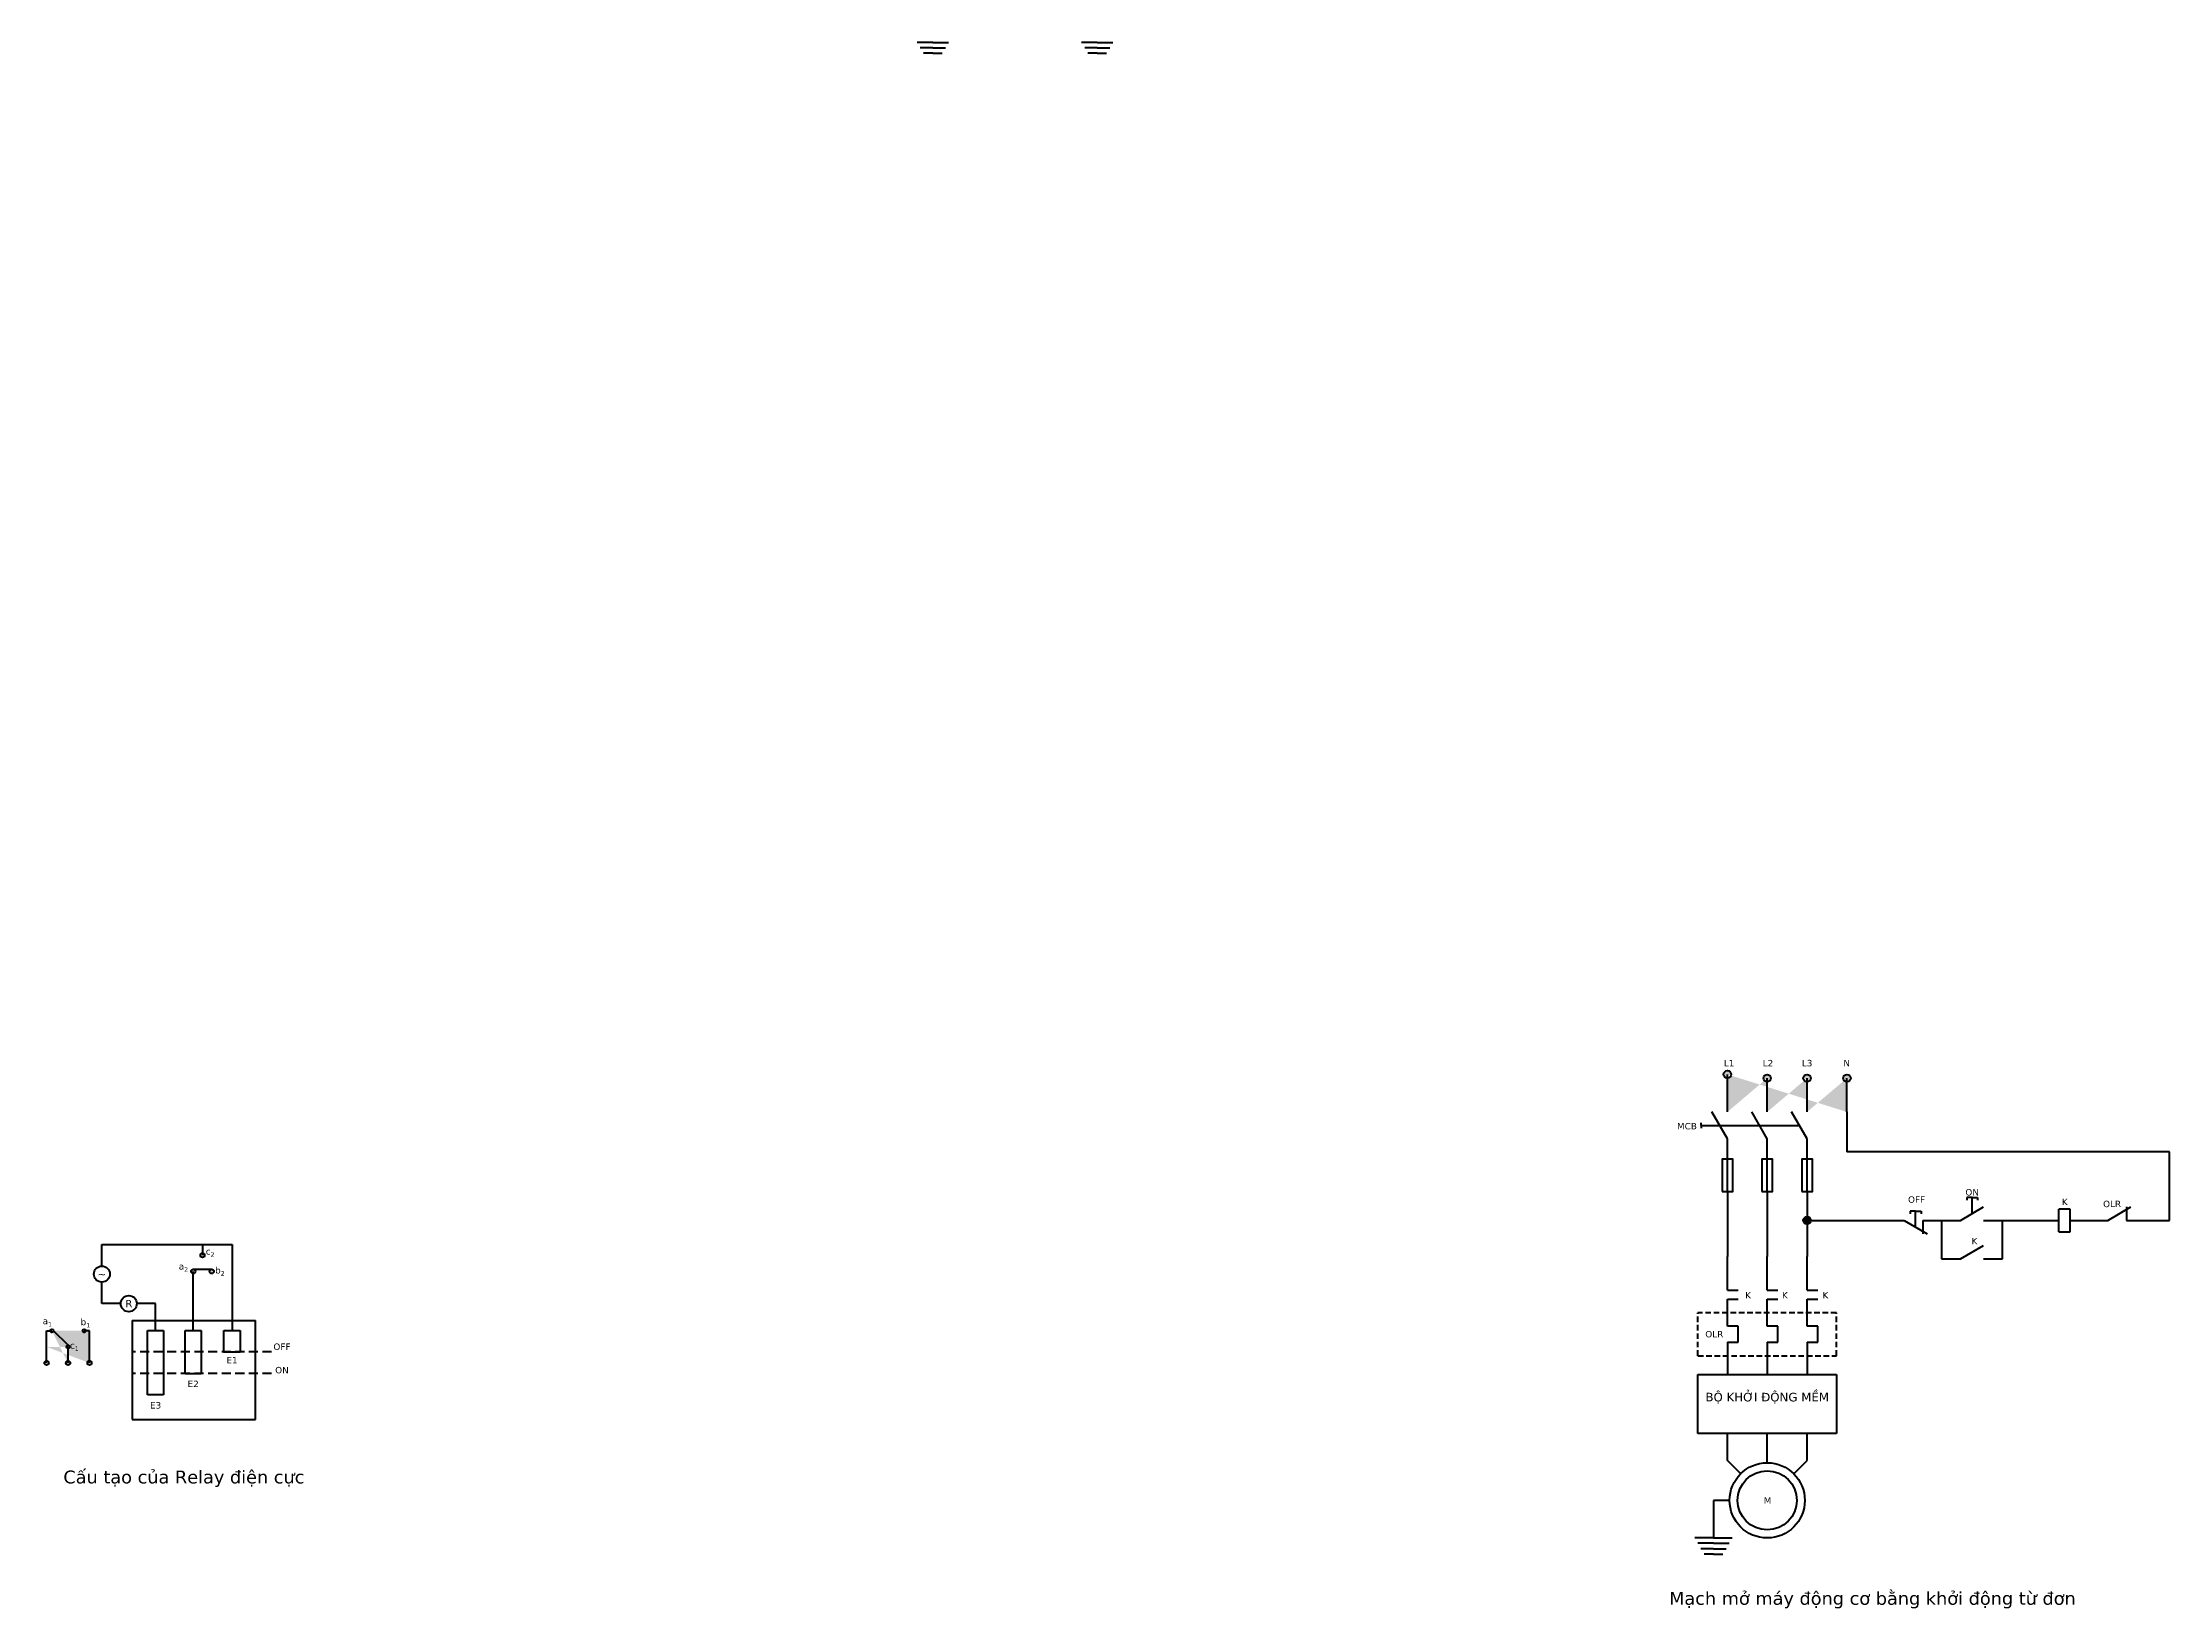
# Model space of a CAD drawing. Header units: inches. Extents: x -249378 to 8604139, y -7721310 to 888715.
# Drawn here: x 5721052 to 7701472, y -2954763 to -1496659 of the extents above; entities that cross this region are included whole.
import ezdxf

# ---------------------------------------------------------------- set-up
doc = ezdxf.new("R2010")
doc.units = ezdxf.units.IN
doc.header["$LTSCALE"] = 130
doc.header["$MEASUREMENT"] = 0
doc.linetypes.add('DASHED', pattern=[0.75, 0.5, -0.25])
doc.styles.add('khong-ren', font='verdana_0.ttf', dxfattribs={"height": 400})

msp = doc.modelspace()

# ---------------------------------------------------------------- hatches: boundary and pattern name
at = {"lineweight": 70, "ltscale": 130}
h = msp.add_hatch(color=256, dxfattribs=at)
edge = h.paths.add_edge_path()
edge.add_arc((7401145, -2460976), 3500, 0, 360)
edge = h.paths.add_edge_path()
edge.add_arc((7364022, -2460976), 3500, 0, 360)
edge = h.paths.add_edge_path()
edge.add_arc((7326899, -2460976), 3500, 0, 360)
edge = h.paths.add_edge_path()
edge.add_arc((7289859, -2457476), 3500, 0, 360)
edge = h.paths.add_edge_path()
edge.add_line((7289859, -2460976), (7289859, -2457476))
edge.add_line((7401145, -2492459), (7401145, -2467459))
edge.add_line((7401145, -2485976), (7401145, -2460976))
edge.add_line((7364022, -2492459), (7364022, -2467459))
edge.add_line((7364022, -2485976), (7364022, -2460976))
edge.add_line((7326899, -2492459), (7326899, -2467459))
edge.add_line((7326899, -2485976), (7326899, -2460976))
edge.add_line((7289859, -2492459), (7289859, -2467459))
edge.add_line((7289859, -2485976), (7289859, -2460976))
h.paths.add_polyline_path([(7397156, -2442505), (7404733, -2442505), (7404733, -2451505), (7397156, -2451505)], flags=9)
h.paths.add_polyline_path([(7358368, -2442380), (7369782, -2442380), (7369782, -2451630), (7358368, -2451630)], flags=9)
h.paths.add_polyline_path([(7321885, -2442442), (7333383, -2442442), (7333383, -2451567), (7321885, -2451567)], flags=9)
h.paths.add_polyline_path([(7285884, -2442495), (7297040, -2442495), (7297040, -2451515), (7285884, -2451515)], flags=9)
h = msp.add_hatch(color=256, dxfattribs=at)
edge = h.paths.add_edge_path()
edge.add_arc((7364022, -2593435), 3500, 0, 360)
h = msp.add_hatch(color=256, dxfattribs=at)
edge = h.paths.add_edge_path()
edge.add_arc((5869994, -2625913), 2000, 0, 360)
edge = h.paths.add_edge_path()
edge.add_arc((5878655, -2640913), 2000, 0, 360)
edge = h.paths.add_edge_path()
edge.add_arc((5861334, -2640913), 2000, 0, 360)
edge = h.paths.add_edge_path()
edge.add_line((5861334, -2695913), (5861334, -2640913))
h = msp.add_hatch(color=256, dxfattribs=at)
edge = h.paths.add_edge_path()
edge.add_arc((5759794, -2696169), 1500, 0, 360)
edge = h.paths.add_edge_path()
edge.add_arc((5764794, -2726169), 2000, 0, 360)
edge = h.paths.add_edge_path()
edge.add_arc((5729794, -2696169), 1500, 0, 360)
edge = h.paths.add_edge_path(flags=16)
edge.add_arc((5744794, -2711169), 1500, 0, 360)
edge = h.paths.add_edge_path()
edge.add_arc((5744794, -2726169), 2000, 0, 360)
edge = h.paths.add_edge_path()
edge.add_arc((5724794, -2726169), 2000, 0, 360)
edge = h.paths.add_edge_path()
edge.add_line((5764794, -2696169), (5759794, -2696169))
edge.add_line((5764794, -2711169), (5764794, -2696169))
edge.add_line((5764794, -2726169), (5764794, -2711169))
edge.add_line((5724794, -2696169), (5729794, -2696169))
edge.add_line((5744794, -2726169), (5744794, -2711169))
edge.add_line((5724794, -2711169), (5724794, -2696169))
edge.add_line((5724794, -2726169), (5724794, -2711169))
h.paths.add_polyline_path([(5746481, -2706341), (5754757, -2706341), (5754757, -2715442), (5746481, -2715442)], flags=24)
h.paths.add_polyline_path([(5756497, -2684338), (5765293, -2684338), (5765293, -2693733), (5756497, -2693733)], flags=9)
h.paths.add_polyline_path([(5721052, -2683547), (5729990, -2683547), (5729990, -2692672), (5721052, -2692672)], flags=9)

# ---------------------------------------------------------------- linework, layer by layer
for p, q in [((6550017, -1496659), (6535434, -1496659)), ((6550017, -1501659), (6538351, -1501659)), ((6550017, -1496659), (6564601, -1496659)), ((6550017, -1501659), (6561684, -1501659)), ((6703117, -1496659), (6688534, -1496659)), ((6703117, -1501659), (6691451, -1501659)), ((6703117, -1496659), (6717701, -1496659)), ((6703117, -1501659), (6714784, -1501659)), ((6550017, -1506659), (6541267, -1506659)), ((6550017, -1506659), (6558767, -1506659)), ((6703117, -1506659), (6694367, -1506659)), ((6703117, -1506659), (6711867, -1506659)), ((7289859, -2460976), (7289859, -2457476)), ((7401145, -2492459), (7401145, -2529451)), ((7302642, -2504959), (7356805, -2504959)), ((7701472, -2529451), (7401145, -2529451)), ((7701472, -2593435), (7701472, -2529451)), ((7289859, -2566443), (7289859, -2620427)), ((7326899, -2566443), (7326899, -2620427)), ((7364022, -2566443), (7364022, -2620427)), ((7364022, -2593435), (7454322, -2593435)), ((7661472, -2593435), (7701472, -2593435)), ((5776334, -2635913), (5776334, -2615913)), ((5776334, -2615913), (5861334, -2615913)), ((5861334, -2615913), (5869994, -2615913)), ((5869994, -2615913), (5869994, -2625913)), ((5869994, -2615913), (5897502, -2615913)), ((5897502, -2615913), (5897502, -2695913)), ((7289859, -2620427), (7289859, -2626910)), ((7326899, -2620427), (7326899, -2626910)), ((7364022, -2620427), (7364022, -2626910)), ((5776334, -2670913), (5776334, -2650913)), ((5861334, -2638913), (5878655, -2638913)), ((5861334, -2695913), (5861334, -2640913)), ((5793834, -2670913), (5776334, -2670913)), ((5826334, -2670913), (5808834, -2670913)), ((5826334, -2695913), (5826334, -2670913)), ((7289859, -2658394), (7299859, -2658394)), ((7326899, -2658394), (7336899, -2658394)), ((7364022, -2658394), (7374022, -2658394)), ((5804508, -2686508), (5826334, -2686508)), ((5804508, -2686508), (5804508, -2778745)), ((5826334, -2686508), (5897502, -2686508)), ((5897502, -2686508), (5919329, -2686508)), ((5919329, -2778745), (5919329, -2686508)), ((5724794, -2711169), (5724794, -2696169)), ((5724794, -2696169), (5729794, -2696169)), ((5724794, -2726169), (5724794, -2711169)), ((5744794, -2709669), (5731294, -2696169)), ((5744794, -2726169), (5744794, -2711169)), ((5764794, -2696169), (5759794, -2696169)), ((5764794, -2711169), (5764794, -2696169)), ((5764794, -2726169), (5764794, -2711169)), ((5818834, -2695913), (5833834, -2695913)), ((5818834, -2755913), (5818834, -2695913)), ((5833834, -2695913), (5833834, -2755913)), ((5853834, -2695913), (5868834, -2695913)), ((5853834, -2735913), (5853834, -2695913)), ((5868834, -2695913), (5868834, -2735913)), ((5890002, -2695913), (5905002, -2695913)), ((5890002, -2715913), (5890002, -2695913)), ((5905002, -2695913), (5905002, -2715913)), ((7289859, -2706910), (7289859, -2736910)), ((7326899, -2706910), (7326899, -2736910)), ((7364022, -2706910), (7364022, -2736910)), ((5889702, -2715913), (5905002, -2715913)), ((5853834, -2735913), (5868834, -2735913)), ((7262359, -2736910), (7391522, -2736910)), ((7262359, -2791910), (7262359, -2736910)), ((7391522, -2736910), (7391522, -2791910)), ((5833834, -2755913), (5818834, -2755913)), ((5804508, -2778745), (5919329, -2778745)), ((7391522, -2791910), (7262359, -2791910)), ((7291899, -2854117), (7276899, -2854117)), ((7276899, -2854117), (7276899, -2889117)), ((7276899, -2889117), (7259399, -2889117)), ((7276899, -2889117), (7294399, -2889117)), ((7276899, -2894117), (7262315, -2894117)), ((7276899, -2899117), (7265232, -2899117)), ((7276899, -2904117), (7268149, -2904117)), ((7276899, -2894117), (7291482, -2894117)), ((7276899, -2899117), (7288565, -2899117)), ((7276899, -2904117), (7285649, -2904117))]:
    msp.add_line(p, q, dxfattribs=at)
at = {"lineweight": 70, "ltscale": 80}
for p, q in [((7289859, -2485976), (7289859, -2460976)), ((7289859, -2492459), (7289859, -2467459)), ((7326899, -2485976), (7326899, -2460976)), ((7326899, -2492459), (7326899, -2467459)), ((7364022, -2485976), (7364022, -2460976)), ((7364022, -2492459), (7364022, -2467459)), ((7401145, -2485976), (7401145, -2460976)), ((7401145, -2492459), (7401145, -2467459)), ((7265425, -2504959), (7302642, -2504959)), ((7289859, -2542459), (7289859, -2517459)), ((7289859, -2548943), (7289859, -2523943)), ((7326899, -2542459), (7326899, -2517459)), ((7326899, -2548943), (7326899, -2523943)), ((7364022, -2542459), (7364022, -2517459)), ((7364022, -2548943), (7364022, -2523943)), ((7289859, -2566443), (7289859, -2548943)), ((7326899, -2566443), (7326899, -2548943)), ((7364022, -2566443), (7364022, -2548943)), ((7289859, -2566443), (7289859, -2555427)), ((7326899, -2566443), (7326899, -2555427)), ((7364022, -2566443), (7364022, -2555427)), ((7517647, -2572185), (7512647, -2572185)), ((7512647, -2572185), (7512647, -2574685)), ((7517647, -2587185), (7517647, -2572185)), ((7517647, -2572185), (7522647, -2572185)), ((7522647, -2572185), (7522647, -2574685)), ((7454322, -2593435), (7475972, -2605935)), ((7465147, -2584685), (7460147, -2584685)), ((7460147, -2584685), (7460147, -2587185)), ((7465147, -2599685), (7465147, -2584685)), ((7465147, -2584685), (7470147, -2584685)), ((7470147, -2584685), (7470147, -2587185)), ((7471822, -2593435), (7471822, -2605935)), ((7471822, -2593435), (7506822, -2593435)), ((7489322, -2593435), (7489322, -2629282)), ((7506822, -2593435), (7528472, -2580935)), ((7528472, -2593435), (7563472, -2593435)), ((7545972, -2629282), (7545972, -2593435)), ((7563472, -2593435), (7598472, -2593435)), ((7598472, -2593435), (7598472, -2582935)), ((7608972, -2582935), (7598472, -2582935)), ((7598472, -2603935), (7598472, -2593435)), ((7608972, -2603935), (7608972, -2582935)), ((7608972, -2593435), (7626472, -2593435)), ((7626472, -2593435), (7643972, -2593435)), ((7643972, -2593435), (7665623, -2580935)), ((7661472, -2580935), (7661472, -2593435)), ((7598472, -2603935), (7608972, -2603935)), ((7289859, -2651910), (7289859, -2626910)), ((7289859, -2658394), (7289859, -2633394)), ((7326899, -2651910), (7326899, -2626910)), ((7326899, -2658394), (7326899, -2633394)), ((7364022, -2651910), (7364022, -2626910)), ((7364022, -2658394), (7364022, -2633394)), ((7489322, -2629282), (7506822, -2629282)), ((7506822, -2629282), (7528472, -2616782)), ((7528472, -2629282), (7545972, -2629282)), ((7289859, -2691910), (7289859, -2666910)), ((7289859, -2666910), (7299859, -2666910)), ((7326899, -2691910), (7326899, -2666910)), ((7326899, -2666910), (7336899, -2666910)), ((7364022, -2691910), (7364022, -2666910)), ((7364022, -2666910), (7374022, -2666910)), ((7299859, -2691910), (7289859, -2691910)), ((7299859, -2706910), (7299859, -2691910)), ((7336899, -2691910), (7326899, -2691910)), ((7336899, -2706910), (7336899, -2691910)), ((7374022, -2691910), (7364022, -2691910)), ((7374022, -2706910), (7374022, -2691910)), ((7289859, -2706910), (7299859, -2706910)), ((7326899, -2706910), (7336899, -2706910)), ((7364022, -2706910), (7374022, -2706910)), ((7289859, -2816910), (7289859, -2791910)), ((7326899, -2819117), (7326899, -2791910)), ((7364022, -2816994), (7364022, -2791910)), ((7302233, -2829285), (7289859, -2816910)), ((7351647, -2829368), (7364022, -2816994))]:
    msp.add_line(p, q, dxfattribs=at)
at = {"lineweight": 70, "ltscale": 30}
for p, q in [((7289859, -2517459), (7275425, -2492459)), ((7326899, -2517459), (7312465, -2492459)), ((7364022, -2517459), (7349588, -2492459))]:
    msp.add_line(p, q, dxfattribs=at)
at = {"lineweight": 70, "ltscale": 70}
for q in [(7265425, -2502459), (7265425, -2507459)]:
    msp.add_line((7265425, -2504959), q, dxfattribs=at)
at = {"linetype": 'DASHED', "lineweight": 70, "ltscale": 80}
for p, q in [((7391522, -2679410), (7262359, -2679410)), ((7262359, -2719410), (7262359, -2679410)), ((7391522, -2719410), (7391522, -2679410)), ((7262359, -2719410), (7391522, -2719410))]:
    msp.add_line(p, q, dxfattribs=at)
at = {"linetype": 'DASHED', "lineweight": 70, "ltscale": 130}
for p, q in [((5934329, -2715913), (5804508, -2715913)), ((5934329, -2735913), (5804508, -2735913))]:
    msp.add_line(p, q, dxfattribs=at)
at = {"lineweight": 70, "ltscale": 130}
for points in [[(7284859, -2566443), (7294859, -2566443), (7294859, -2536443), (7284859, -2536443)], [(7321899, -2566443), (7331899, -2566443), (7331899, -2536443), (7321899, -2536443)], [(7359022, -2566443), (7369022, -2566443), (7369022, -2536443), (7359022, -2536443)]]:
    msp.add_lwpolyline(points, close=True, dxfattribs=at)
for centre, radius in [((7289859, -2457476), 3500), ((7326899, -2460976), 3500), ((7364022, -2460976), 3500), ((7401145, -2460976), 3500), ((7364022, -2593435), 3500), ((5869994, -2625913), 2000), ((5776334, -2643413), 7500), ((5861334, -2640913), 2000), ((5878655, -2640913), 2000), ((5801334, -2670913), 7500), ((5729794, -2696169), 1500), ((5744794, -2711169), 1500), ((5759794, -2696169), 1500), ((5724794, -2726169), 2000), ((5744794, -2726169), 2000), ((5764794, -2726169), 2000)]:
    msp.add_circle(centre, radius, dxfattribs=at)
at = {"lineweight": 70, "ltscale": 80}
for radius in [35000, 27500]:
    msp.add_circle((7326899, -2854117), radius, dxfattribs=at)

# ---------------------------------------------------------------- texts
at = {"lineweight": 70, "ltscale": 30, "attachment_point": 5, "style": 'khong-ren'}
for s, insert, char_height, width in [('L1', (7291462, -2447005), 6000, 8762.26), ('L2', (7327634, -2447005), 6000, 8762.26), ('L3', (7364075, -2447005), 6000, 8762.26), ('N', (7400944, -2447005), 6000, 8762.26), ('MCB', (7252181, -2505735), 6000, 17336.59), ('OFF', (7466024, -2574063), 6000, 17336.59), ('ON', (7517765, -2567301), 6000, 17336.59), ('K', (7603988, -2576138), 6000, 17336.59), ('OLR', (7648042, -2578156), 6000, 17336.59), ('K', (7519928, -2612676), 6000, 17336.59), ('\\A1;c{\\H0.7x;\\S^ 2;}', (5877125, -2623254), 6000, 8275.54), ('\\A1;a{\\H0.7x;\\S^ 2;}', (5852271, -2637211), 6000, 8275.54), ('\\A1;b{\\H0.7x;\\S^ 2;}', (5886170, -2640872), 6000, 8275.54), ('K', (7309159, -2663057), 6000, 8697.2), ('K', (7343464, -2663057), 6000, 8697.2), ('K', (7381077, -2663057), 6000, 8697.2), ('\\A1;a{\\H0.7x;\\S^ 1;}', (5725521, -2688109), 6000, 8275.54), ('\\A1;b{\\H0.7x;\\S^ 1;}', (5760895, -2689036), 6000, 8275.54), ('\\A1;c{\\H0.7x;\\S^ 1;}', (5750619, -2710891), 6000, 8275.54), ('OFF', (5943981, -2711087), 6000, 17336.59), ('OLR', (7277655, -2699410), 6000, 17336.59), ('E1', (5897502, -2723526), 6000, 17336.59), ('ON', (5943981, -2732903), 6000, 17336.59), ('E2', (5861334, -2745631), 6000, 17336.59), ('E3', (5826334, -2765664), 6000, 17336.59), ('Cấu tạo của Relay điện cực', (5852687, -2834071), 12000, 240403.16), ('M', (7327236, -2854192), 6000, 17336.59), ('Mạch mở máy động cơ bằng khởi động từ đơn', (7424892, -2947051), 12000, 438732.49)]:
    msp.add_mtext(s, dxfattribs=dict(at, insert=insert, char_height=char_height, width=width))
at = {"lineweight": 70, "ltscale": 130, "attachment_point": 5, "style": 'khong-ren'}
for s, insert, char_height, width in [('~', (5776334, -2643413), 7000, 11619.92), ('R', (5801334, -2670913), 7000, 11619.92), ('BỘ KHỞI ĐỘNG MỀM', (7326940, -2758963), 8000, 125291.27)]:
    msp.add_mtext(s, dxfattribs=dict(at, insert=insert, char_height=char_height, width=width))

doc.saveas('drawing.dxf')
